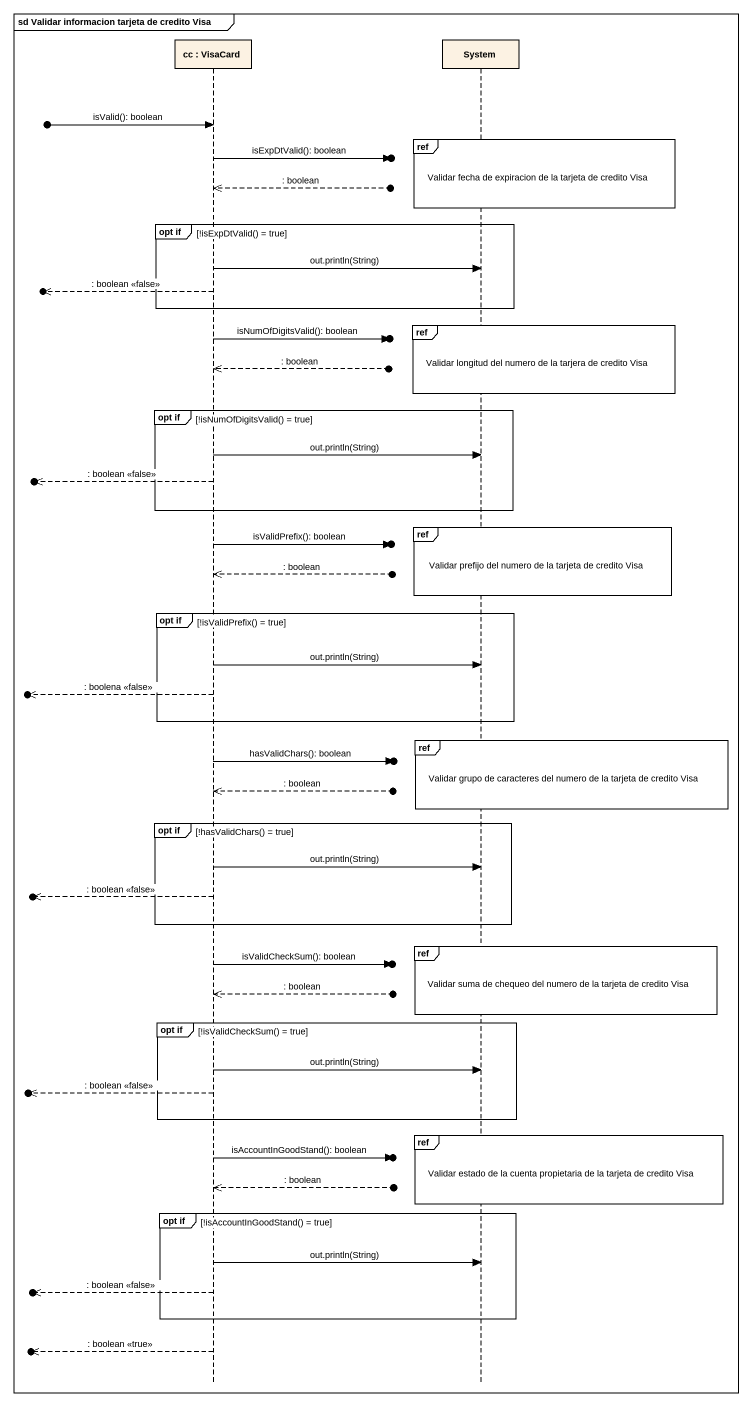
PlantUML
@startuml
mainframe sd Validar informacion tarjeta de credito Visa
hide footbox
participant "cc : VisaCard" as cc
participant System

[o-> cc : isValid(): boolean
ref over System : Validar fecha de expiracion de la tarjeta de credito Visa
cc ->o] : isExpDtValid(): boolean
cc <<--o] : : boolean
group opt if [!isExpDtValid() = true]
  cc -> System : out.println(String)
  [o<<-- cc : : boolean <<false>>
end
ref over System : Validar longitud del numero de la tarjera de credito Visa
cc ->o] : isNumOfDigitsValid(): boolean
cc <<--o] : : boolean
group opt if [!isNumOfDigitsValid() = true]
  cc -> System : out.println(String)
  [o<<-- cc : : boolean <<false>>
end
ref over System : Validar prefijo del numero de la tarjeta de credito Visa
cc ->o] : isValidPrefix(): boolean
cc <<--o] : : boolean
group opt if [!isValidPrefix() = true]
  cc -> System : out.println(String)
  [o<<-- cc : : boolena <<false>>
end
ref over System : Validar grupo de caracteres del numero de la tarjeta de credito Visa
cc ->o] : hasValidChars(): boolean
cc <<--o] : : boolean
group opt if [!hasValidChars() = true]
  cc -> System : out.println(String)
  [o<<-- cc : : boolean <<false>>
end
ref over System : Validar suma de chequeo del numero de la tarjeta de credito Visa
cc ->o] : isValidCheckSum(): boolean
cc <<--o] : : boolean
group opt if [!isValidCheckSum() = true]
  cc -> System : out.println(String)
  [o<<-- cc : : boolean <<false>>
end
ref over System : Validar estado de la cuenta propietaria de la tarjeta de credito Visa
cc ->o] : isAccountInGoodStand(): boolean
cc <<--o] : : boolean
group opt if [!isAccountInGoodStand() = true]
  cc -> System : out.println(String)
  [o<<-- cc : : boolean <<false>>
end
[o<<-- cc : : boolean <<true>>
@enduml
